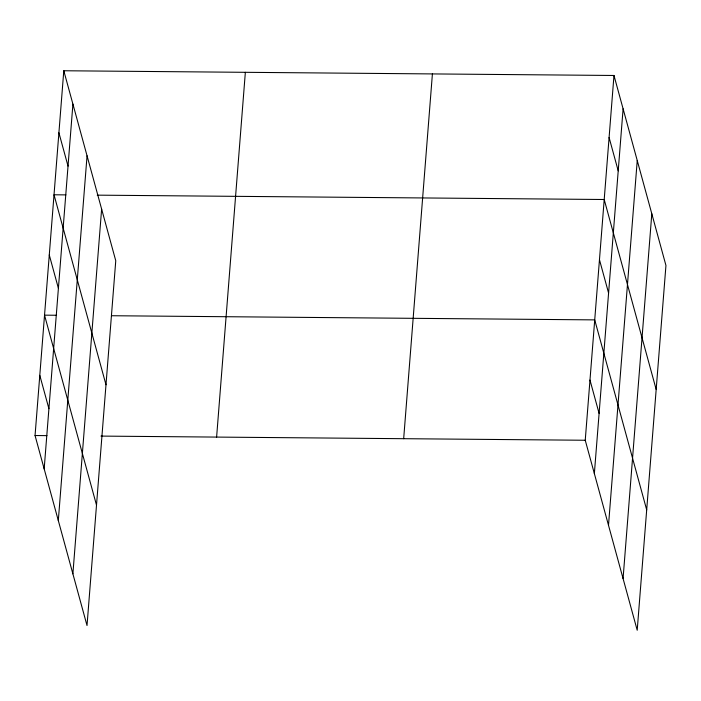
<?xml version="1.0" encoding="UTF-8"?>
<svg xmlns="http://www.w3.org/2000/svg" width="701" height="701" viewBox="0 0 701 701"><rect width="100%" height="100%" fill="white"/><g stroke="black" fill="none" stroke-linecap="round" stroke-linejoin="round"><path stroke-width="1.05" d="M63.791 70.757L115.761 260.746L87.02 625.52L35.05 435.531L63.791 70.757L613.98 75.48L665.95 265.469L637.209 630.243L585.239 440.254L613.98 75.48M44.172 468.881L72.913 104.107M58.314 520.571L87.055 155.797M72.886 573.83L101.627 209.056M216.609 437.091L245.35 72.317M403.671 438.695L432.412 73.92M594.36 473.604L623.101 108.83M608.503 525.294L637.244 160.52M623.066 578.553L651.807 213.779M65.903 194.887L54.021 194.782L105.991 384.77M97.246 195.15L604.201 199.505L656.18 389.493M56.422 315.257L44.531 315.152L96.51 505.141M111.538 315.73L594.72 319.884L646.69 509.864M35.05 435.531L46.941 435.636M100.97 436.092L585.239 440.254M609.09 137.492L618.212 170.842M599.46 259.694L608.582 293.044M589.979 380.065L599.101 413.415M58.902 132.769L68.032 166.119M49.28 254.971L58.402 288.313M39.791 375.342L48.912 408.692"/></g></svg>
